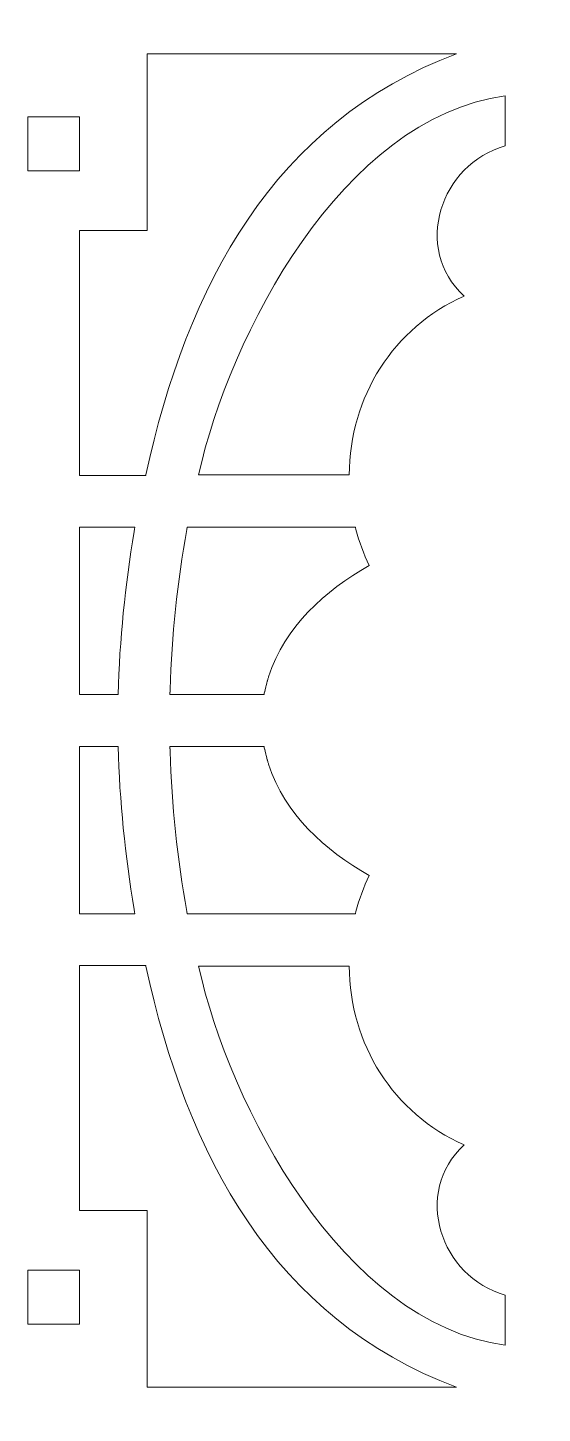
# Model space of a CAD drawing. Header units: centimetres. Extents: x -14.5 to -8.2, y -2.9 to 9.
# Drawn here: x -11.376 to -10.257, y 3.063 to 6.078 of the extents above; entities that cross this region are included whole.
import ezdxf

# ---------------------------------------------------------------- set-up
doc = ezdxf.new("R2010")
doc.units = ezdxf.units.CM
doc.header["$MEASUREMENT"] = 0
doc.layers.add('layer 1', color=7, linetype='Continuous')

msp = doc.modelspace()

# ---------------------------------------------------------------- linework, layer by layer
at = {"layer": 'layer 1', "color": 250, "lineweight": 9}
for points, knots in [([(-14.45908, 9.00076), (-14.45908, 9.00076), (-14.34683, 9.00076), (-14.34683, 9.00076), (-14.34683, 9.00076), (-14.34683, 9.00076), (-8.2929, 9.00076), (-8.2929, 9.00076), (-8.2929, 9.00076), (-8.2929, 9.00076), (-8.18065, 9.00076), (-8.18065, 9.00076), (-8.18065, 9.00076), (-8.18065, 9.00076), (-8.18065, 8.88851), (-8.18065, 8.88851), (-8.18065, 8.88851), (-8.18065, 8.88851), (-8.18065, -2.76204), (-8.18065, -2.76204), (-8.18065, -2.76204), (-8.18065, -2.76204), (-8.18065, -2.87429), (-8.18065, -2.87429), (-8.18065, -2.87429), (-8.18065, -2.87429), (-8.2929, -2.87429), (-8.2929, -2.87429), (-8.2929, -2.87429), (-8.2929, -2.87429), (-14.34683, -2.87429), (-14.34683, -2.87429), (-14.34683, -2.87429), (-14.34683, -2.87429), (-14.45908, -2.87429), (-14.45908, -2.87429), (-14.45908, -2.87429), (-14.45908, -2.87429), (-14.45908, -2.76204), (-14.45908, -2.76204), (-14.45908, -2.76204), (-14.45908, -2.76204), (-14.45908, 8.88851), (-14.45908, 8.88851), (-14.45908, 8.88851), (-14.45908, 8.88851), (-14.45908, 9.00076), (-14.45908, 9.00076)], [0, 0, 0, 0, 0.0769231, 0.0769231, 0.0769231, 0.0769231, 0.1538462, 0.1538462, 0.1538462, 0.1538462, 0.2307692, 0.2307692, 0.2307692, 0.2307692, 0.3076923, 0.3076923, 0.3076923, 0.3076923, 0.3846154, 0.3846154, 0.3846154, 0.3846154, 0.4615385, 0.4615385, 0.4615385, 0.4615385, 0.5384615, 0.5384615, 0.5384615, 0.5384615, 0.6153846, 0.6153846, 0.6153846, 0.6153846, 0.6923077, 0.6923077, 0.6923077, 0.6923077, 0.7692308, 0.7692308, 0.7692308, 0.7692308, 0.8461538, 0.8461538, 0.8461538, 0.8461538, 1, 1, 1, 1]), ([(-11.26359, 5.10386), (-11.26359, 5.10386), (-11.26359, 5.63647), (-11.26359, 5.63647), (-11.26359, 5.63647), (-11.26359, 5.63647), (-11.12193, 5.63647), (-11.12193, 5.63647), (-11.12193, 5.63647), (-11.12193, 5.63647), (-11.11599, 5.63647), (-11.11599, 5.63647), (-11.11599, 5.63647), (-11.11599, 5.63647), (-11.11599, 6.02143), (-11.11599, 6.02143), (-11.11599, 6.02143), (-11.11599, 6.02143), (-10.44322, 6.02143), (-10.44322, 6.02143), (-10.44322, 6.02143), (-10.83999, 5.8727), (-11.03061, 5.51585), (-11.11895, 5.10487), (-11.11895, 5.10487), (-11.11895, 5.10487), (-11.11903, 5.10453), (-11.11903, 5.10453), (-11.11903, 5.10453), (-11.11903, 5.10453), (-11.11904, 5.10453), (-11.11904, 5.10453), (-11.11904, 5.10453), (-11.11904, 5.10453), (-11.1191, 5.10419), (-11.1191, 5.10419), (-11.1191, 5.10419), (-11.1191, 5.10419), (-11.11912, 5.10419), (-11.11912, 5.10419), (-11.11912, 5.10419), (-11.11912, 5.10419), (-11.1192, 5.10386), (-11.1192, 5.10386), (-11.1192, 5.10386), (-11.1192, 5.10386), (-11.11921, 5.10386), (-11.11921, 5.10386), (-11.11921, 5.10386), (-11.11921, 5.10386), (-11.26359, 5.10386), (-11.26359, 5.10386)], [0, 0, 0, 0, 0.0714286, 0.0714286, 0.0714286, 0.0714286, 0.1428571, 0.1428571, 0.1428571, 0.1428571, 0.2142857, 0.2142857, 0.2142857, 0.2142857, 0.2857143, 0.2857143, 0.2857143, 0.2857143, 0.3571429, 0.3571429, 0.3571429, 0.3571429, 0.4285714, 0.4285714, 0.4285714, 0.4285714, 0.5, 0.5, 0.5, 0.5, 0.5714286, 0.5714286, 0.5714286, 0.5714286, 0.6428571, 0.6428571, 0.6428571, 0.6428571, 0.7142857, 0.7142857, 0.7142857, 0.7142857, 0.7857143, 0.7857143, 0.7857143, 0.7857143, 0.8571429, 0.8571429, 0.8571429, 0.8571429, 1, 1, 1, 1]), ([(-11.00441, 5.10487), (-10.93743, 5.40809), (-10.69257, 5.8822), (-10.33719, 5.92964), (-10.33719, 5.92964), (-10.33719, 5.92964), (-10.33719, 5.82073), (-10.33719, 5.82073), (-10.33719, 5.82073), (-10.47832, 5.78186), (-10.53939, 5.59744), (-10.42655, 5.49407), (-10.42655, 5.49407), (-10.42655, 5.49407), (-10.42657, 5.49406), (-10.42657, 5.49406), (-10.42657, 5.49406), (-10.58108, 5.42547), (-10.67558, 5.27482), (-10.67671, 5.10487), (-10.67671, 5.10487), (-10.67671, 5.10487), (-11.00441, 5.10487), (-11.00441, 5.10487)], [0, 0, 0, 0, 0.1428571, 0.1428571, 0.1428571, 0.1428571, 0.2857143, 0.2857143, 0.2857143, 0.2857143, 0.4285714, 0.4285714, 0.4285714, 0.4285714, 0.5714286, 0.5714286, 0.5714286, 0.5714286, 0.7142857, 0.7142857, 0.7142857, 0.7142857, 1, 1, 1, 1]), ([(-11.26365, 5.88429), (-11.26365, 5.88429), (-11.26365, 5.76666), (-11.26365, 5.76666), (-11.26365, 5.76666), (-11.26365, 5.76666), (-11.37608, 5.76666), (-11.37608, 5.76666), (-11.37608, 5.76666), (-11.37608, 5.76666), (-11.37608, 5.88429), (-11.37608, 5.88429), (-11.37608, 5.88429), (-11.37608, 5.88429), (-11.26365, 5.88429), (-11.26365, 5.88429)], [0, 0, 0, 0, 0.2, 0.2, 0.2, 0.2, 0.4, 0.4, 0.4, 0.4, 0.6, 0.6, 0.6, 0.6, 1, 1, 1, 1]), ([(-11.26359, 4.62729), (-11.26359, 4.62729), (-11.26359, 4.99161), (-11.26359, 4.99161), (-11.26359, 4.99161), (-11.26359, 4.99161), (-11.14286, 4.99161), (-11.14286, 4.99161), (-11.14286, 4.99161), (-11.14286, 4.99161), (-11.14362, 4.98717), (-11.14362, 4.98717), (-11.14362, 4.98717), (-11.14362, 4.98717), (-11.14363, 4.98717), (-11.14363, 4.98717), (-11.14363, 4.98717), (-11.14363, 4.98717), (-11.14363, 4.98717), (-11.14363, 4.98717), (-11.14363, 4.98717), (-11.14363, 4.98717), (-11.14365, 4.98717), (-11.14365, 4.98717), (-11.14365, 4.98717), (-11.14365, 4.98717), (-11.14459, 4.9817), (-11.14459, 4.9817), (-11.14459, 4.9817), (-11.14459, 4.9817), (-11.14461, 4.9817), (-11.14461, 4.9817), (-11.14461, 4.9817), (-11.14461, 4.9817), (-11.14462, 4.9817), (-11.14462, 4.9817), (-11.14462, 4.9817), (-11.14462, 4.9817), (-11.14463, 4.9817), (-11.14463, 4.9817), (-11.14463, 4.9817), (-11.16405, 4.8646), (-11.17636, 4.74588), (-11.17928, 4.62729), (-11.17928, 4.62729), (-11.17928, 4.62729), (-11.17929, 4.62729), (-11.17929, 4.62729), (-11.17929, 4.62729), (-11.17929, 4.62729), (-11.26359, 4.62729), (-11.26359, 4.62729)], [0, 0, 0, 0, 0.0714286, 0.0714286, 0.0714286, 0.0714286, 0.1428571, 0.1428571, 0.1428571, 0.1428571, 0.2142857, 0.2142857, 0.2142857, 0.2142857, 0.2857143, 0.2857143, 0.2857143, 0.2857143, 0.3571429, 0.3571429, 0.3571429, 0.3571429, 0.4285714, 0.4285714, 0.4285714, 0.4285714, 0.5, 0.5, 0.5, 0.5, 0.5714286, 0.5714286, 0.5714286, 0.5714286, 0.6428571, 0.6428571, 0.6428571, 0.6428571, 0.7142857, 0.7142857, 0.7142857, 0.7142857, 0.7857143, 0.7857143, 0.7857143, 0.7857143, 0.8571429, 0.8571429, 0.8571429, 0.8571429, 1, 1, 1, 1]), ([(-10.63313, 4.90806), (-10.73013, 4.8524), (-10.81652, 4.77566), (-10.85207, 4.6657), (-10.85207, 4.6657), (-10.85207, 4.6657), (-10.85208, 4.6657), (-10.85208, 4.6657), (-10.85208, 4.6657), (-10.85208, 4.6657), (-10.85249, 4.66445), (-10.85249, 4.66445), (-10.85249, 4.66445), (-10.85249, 4.66445), (-10.8525, 4.66445), (-10.8525, 4.66445), (-10.8525, 4.66445), (-10.8525, 4.66445), (-10.85344, 4.66132), (-10.85344, 4.66132), (-10.85344, 4.66132), (-10.85344, 4.66132), (-10.85345, 4.66132), (-10.85345, 4.66132), (-10.85345, 4.66132), (-10.85345, 4.66132), (-10.85361, 4.66072), (-10.85361, 4.66072), (-10.85361, 4.66072), (-10.85361, 4.66072), (-10.85362, 4.66072), (-10.85362, 4.66072), (-10.85362, 4.66072), (-10.85362, 4.66072), (-10.85364, 4.66066), (-10.85364, 4.66066), (-10.85364, 4.66066), (-10.85364, 4.66066), (-10.85365, 4.66066), (-10.85365, 4.66066), (-10.85365, 4.66066), (-10.85365, 4.66066), (-10.85473, 4.65693), (-10.85473, 4.65693), (-10.85473, 4.65693), (-10.85473, 4.65693), (-10.85474, 4.65693), (-10.85474, 4.65693), (-10.85474, 4.65693), (-10.85474, 4.65693), (-10.85489, 4.65639), (-10.85489, 4.65639), (-10.85489, 4.65639), (-10.85489, 4.65639), (-10.85489, 4.65639), (-10.85489, 4.65639), (-10.85489, 4.65639), (-10.85489, 4.65639), (-10.85604, 4.65225), (-10.85604, 4.65225), (-10.85604, 4.65225), (-10.85604, 4.65225), (-10.85605, 4.65225), (-10.85605, 4.65225), (-10.85605, 4.65225), (-10.85605, 4.65225), (-10.85617, 4.65176), (-10.85617, 4.65176), (-10.85617, 4.65176), (-10.85617, 4.65176), (-10.85617, 4.65176), (-10.85617, 4.65176), (-10.85617, 4.65176), (-10.85617, 4.65176), (-10.85739, 4.64707), (-10.85739, 4.64707), (-10.85739, 4.64707), (-10.85739, 4.64707), (-10.85741, 4.64707), (-10.85741, 4.64707), (-10.85741, 4.64707), (-10.85741, 4.64707), (-10.85742, 4.64698), (-10.85742, 4.64698), (-10.85742, 4.64698), (-10.85742, 4.64698), (-10.85744, 4.64698), (-10.85744, 4.64698), (-10.85744, 4.64698), (-10.85744, 4.64698), (-10.85819, 4.64392), (-10.85819, 4.64392), (-10.85819, 4.64392), (-10.85819, 4.64392), (-10.8582, 4.64392), (-10.8582, 4.64392), (-10.8582, 4.64392), (-10.8582, 4.64392), (-10.85832, 4.64333), (-10.85832, 4.64333), (-10.85832, 4.64333), (-10.85832, 4.64333), (-10.85834, 4.64333), (-10.85834, 4.64333), (-10.85834, 4.64333), (-10.85834, 4.64333), (-10.85956, 4.63801), (-10.85956, 4.63801), (-10.85956, 4.63801), (-10.85956, 4.63801), (-10.85956, 4.63801), (-10.85956, 4.63801), (-10.85956, 4.63801), (-10.85956, 4.63801), (-10.85969, 4.63744), (-10.85969, 4.63744), (-10.85969, 4.63744), (-10.85969, 4.63744), (-10.8597, 4.63744), (-10.8597, 4.63744), (-10.8597, 4.63744), (-10.8597, 4.63744), (-10.86043, 4.63392), (-10.86043, 4.63392), (-10.86043, 4.63392), (-10.86043, 4.63392), (-10.86044, 4.63392), (-10.86044, 4.63392), (-10.86044, 4.63392), (-10.86044, 4.63392), (-10.86055, 4.63336), (-10.86055, 4.63336), (-10.86055, 4.63336), (-10.86055, 4.63336), (-10.86055, 4.63336), (-10.86055, 4.63336), (-10.86055, 4.63336), (-10.86055, 4.63336), (-10.86069, 4.63267), (-10.86069, 4.63267), (-10.86069, 4.63267), (-10.86069, 4.63267), (-10.8607, 4.63267), (-10.8607, 4.63267), (-10.8607, 4.63267), (-10.8607, 4.63267), (-10.86138, 4.62921), (-10.86138, 4.62921), (-10.86138, 4.62921), (-10.86138, 4.62921), (-10.86139, 4.62921), (-10.86139, 4.62921), (-10.86139, 4.62921), (-10.86139, 4.62921), (-10.86175, 4.62729), (-10.86175, 4.62729), (-10.86175, 4.62729), (-10.86175, 4.62729), (-10.86176, 4.62729), (-10.86176, 4.62729), (-10.86176, 4.62729), (-10.86176, 4.62729), (-10.86177, 4.62729), (-10.86177, 4.62729), (-10.86177, 4.62729), (-10.86177, 4.62729), (-11.06669, 4.62729), (-11.06669, 4.62729), (-11.06669, 4.62729), (-11.06669, 4.62729), (-11.06656, 4.63219), (-11.06656, 4.63219), (-11.06656, 4.63219), (-11.06656, 4.63219), (-11.06655, 4.63219), (-11.06655, 4.63219), (-11.06655, 4.63219), (-11.06655, 4.63219), (-11.06654, 4.63219), (-11.06654, 4.63219), (-11.06654, 4.63219), (-11.06654, 4.63219), (-11.06654, 4.63221), (-11.06654, 4.63221), (-11.06654, 4.63221), (-11.06654, 4.63221), (-11.0664, 4.63814), (-11.0664, 4.63814), (-11.0664, 4.63814), (-11.0664, 4.63814), (-11.06639, 4.63814), (-11.06639, 4.63814), (-11.06639, 4.63814), (-11.06639, 4.63814), (-11.06638, 4.63814), (-11.06638, 4.63814), (-11.06638, 4.63814), (-11.06638, 4.63814), (-11.06638, 4.63816), (-11.06638, 4.63816), (-11.06638, 4.63816), (-11.06305, 4.75506), (-11.05034, 4.87172), (-11.03001, 4.98616), (-11.03001, 4.98616), (-11.03001, 4.98616), (-11.03, 4.98616), (-11.03, 4.98616), (-11.03, 4.98616), (-11.03, 4.98616), (-11.02999, 4.98616), (-11.02999, 4.98616), (-11.02999, 4.98616), (-11.02999, 4.98616), (-11.02998, 4.98616), (-11.02998, 4.98616), (-11.02998, 4.98616), (-11.02998, 4.98616), (-11.02902, 4.99161), (-11.02902, 4.99161), (-11.02902, 4.99161), (-11.02902, 4.99161), (-11.02901, 4.99161), (-11.02901, 4.99161), (-11.02901, 4.99161), (-11.02901, 4.99161), (-11.029, 4.99161), (-11.029, 4.99161), (-11.029, 4.99161), (-11.029, 4.99161), (-11.02899, 4.99161), (-11.02899, 4.99161), (-11.02899, 4.99161), (-11.02899, 4.99161), (-10.66334, 4.99161), (-10.66334, 4.99161), (-10.66334, 4.99161), (-10.66334, 4.99161), (-10.66333, 4.99161), (-10.66333, 4.99161), (-10.66333, 4.99161), (-10.66333, 4.99161), (-10.66297, 4.99024), (-10.66297, 4.99024), (-10.66297, 4.99024), (-10.66297, 4.99024), (-10.66296, 4.99024), (-10.66296, 4.99024), (-10.66296, 4.99024), (-10.66296, 4.99024), (-10.66263, 4.98886), (-10.66263, 4.98886), (-10.66263, 4.98886), (-10.66263, 4.98886), (-10.66262, 4.98886), (-10.66262, 4.98886), (-10.66262, 4.98886), (-10.66262, 4.98886), (-10.66226, 4.98748), (-10.66226, 4.98748), (-10.66226, 4.98748), (-10.66226, 4.98748), (-10.66225, 4.98748), (-10.66225, 4.98748), (-10.66225, 4.98748), (-10.66225, 4.98748), (-10.66192, 4.98613), (-10.66192, 4.98613), (-10.66192, 4.98613), (-10.66192, 4.98613), (-10.66191, 4.98613), (-10.66191, 4.98613), (-10.66191, 4.98613), (-10.65496, 4.95937), (-10.64513, 4.93305), (-10.63313, 4.90806)], [0, 0, 0, 0, 0.0142857, 0.0142857, 0.0142857, 0.0142857, 0.0285714, 0.0285714, 0.0285714, 0.0285714, 0.0428571, 0.0428571, 0.0428571, 0.0428571, 0.0571429, 0.0571429, 0.0571429, 0.0571429, 0.0714286, 0.0714286, 0.0714286, 0.0714286, 0.0857143, 0.0857143, 0.0857143, 0.0857143, 0.1, 0.1, 0.1, 0.1, 0.1142857, 0.1142857, 0.1142857, 0.1142857, 0.1285714, 0.1285714, 0.1285714, 0.1285714, 0.1428571, 0.1428571, 0.1428571, 0.1428571, 0.1571429, 0.1571429, 0.1571429, 0.1571429, 0.1714286, 0.1714286, 0.1714286, 0.1714286, 0.1857143, 0.1857143, 0.1857143, 0.1857143, 0.2, 0.2, 0.2, 0.2, 0.2142857, 0.2142857, 0.2142857, 0.2142857, 0.2285714, 0.2285714, 0.2285714, 0.2285714, 0.2428571, 0.2428571, 0.2428571, 0.2428571, 0.2571429, 0.2571429, 0.2571429, 0.2571429, 0.2714286, 0.2714286, 0.2714286, 0.2714286, 0.2857143, 0.2857143, 0.2857143, 0.2857143, 0.3, 0.3, 0.3, 0.3, 0.3142857, 0.3142857, 0.3142857, 0.3142857, 0.3285714, 0.3285714, 0.3285714, 0.3285714, 0.3428571, 0.3428571, 0.3428571, 0.3428571, 0.3571429, 0.3571429, 0.3571429, 0.3571429, 0.3714286, 0.3714286, 0.3714286, 0.3714286, 0.3857143, 0.3857143, 0.3857143, 0.3857143, 0.4, 0.4, 0.4, 0.4, 0.4142857, 0.4142857, 0.4142857, 0.4142857, 0.4285714, 0.4285714, 0.4285714, 0.4285714, 0.4428571, 0.4428571, 0.4428571, 0.4428571, 0.4571429, 0.4571429, 0.4571429, 0.4571429, 0.4714286, 0.4714286, 0.4714286, 0.4714286, 0.4857143, 0.4857143, 0.4857143, 0.4857143, 0.5, 0.5, 0.5, 0.5, 0.5142857, 0.5142857, 0.5142857, 0.5142857, 0.5285714, 0.5285714, 0.5285714, 0.5285714, 0.5428571, 0.5428571, 0.5428571, 0.5428571, 0.5571429, 0.5571429, 0.5571429, 0.5571429, 0.5714286, 0.5714286, 0.5714286, 0.5714286, 0.5857143, 0.5857143, 0.5857143, 0.5857143, 0.6, 0.6, 0.6, 0.6, 0.6142857, 0.6142857, 0.6142857, 0.6142857, 0.6285714, 0.6285714, 0.6285714, 0.6285714, 0.6428571, 0.6428571, 0.6428571, 0.6428571, 0.6571429, 0.6571429, 0.6571429, 0.6571429, 0.6714286, 0.6714286, 0.6714286, 0.6714286, 0.6857143, 0.6857143, 0.6857143, 0.6857143, 0.7, 0.7, 0.7, 0.7, 0.7142857, 0.7142857, 0.7142857, 0.7142857, 0.7285714, 0.7285714, 0.7285714, 0.7285714, 0.7428571, 0.7428571, 0.7428571, 0.7428571, 0.7571429, 0.7571429, 0.7571429, 0.7571429, 0.7714286, 0.7714286, 0.7714286, 0.7714286, 0.7857143, 0.7857143, 0.7857143, 0.7857143, 0.8, 0.8, 0.8, 0.8, 0.8142857, 0.8142857, 0.8142857, 0.8142857, 0.8285714, 0.8285714, 0.8285714, 0.8285714, 0.8428571, 0.8428571, 0.8428571, 0.8428571, 0.8571429, 0.8571429, 0.8571429, 0.8571429, 0.8714286, 0.8714286, 0.8714286, 0.8714286, 0.8857143, 0.8857143, 0.8857143, 0.8857143, 0.9, 0.9, 0.9, 0.9, 0.9142857, 0.9142857, 0.9142857, 0.9142857, 0.9285714, 0.9285714, 0.9285714, 0.9285714, 0.9428571, 0.9428571, 0.9428571, 0.9428571, 0.9571429, 0.9571429, 0.9571429, 0.9571429, 0.9714286, 0.9714286, 0.9714286, 0.9714286, 1, 1, 1, 1]), ([(-11.26359, 4.1497), (-11.26359, 4.1497), (-11.26359, 4.51402), (-11.26359, 4.51402), (-11.26359, 4.51402), (-11.26359, 4.51402), (-11.17929, 4.51402), (-11.17929, 4.51402), (-11.17929, 4.51402), (-11.17929, 4.51402), (-11.17928, 4.51402), (-11.17928, 4.51402), (-11.17928, 4.51402), (-11.17636, 4.39543), (-11.16405, 4.27671), (-11.14463, 4.15961), (-11.14463, 4.15961), (-11.14463, 4.15961), (-11.14462, 4.15961), (-11.14462, 4.15961), (-11.14462, 4.15961), (-11.14462, 4.15961), (-11.14461, 4.15961), (-11.14461, 4.15961), (-11.14461, 4.15961), (-11.14461, 4.15961), (-11.14459, 4.15961), (-11.14459, 4.15961), (-11.14459, 4.15961), (-11.14459, 4.15961), (-11.14365, 4.15414), (-11.14365, 4.15414), (-11.14365, 4.15414), (-11.14365, 4.15414), (-11.14363, 4.15414), (-11.14363, 4.15414), (-11.14363, 4.15414), (-11.14363, 4.15414), (-11.14363, 4.15414), (-11.14363, 4.15414), (-11.14363, 4.15414), (-11.14363, 4.15414), (-11.14362, 4.15414), (-11.14362, 4.15414), (-11.14362, 4.15414), (-11.14362, 4.15414), (-11.14286, 4.1497), (-11.14286, 4.1497), (-11.14286, 4.1497), (-11.14286, 4.1497), (-11.26359, 4.1497), (-11.26359, 4.1497)], [0, 0, 0, 0, 0.0714286, 0.0714286, 0.0714286, 0.0714286, 0.1428571, 0.1428571, 0.1428571, 0.1428571, 0.2142857, 0.2142857, 0.2142857, 0.2142857, 0.2857143, 0.2857143, 0.2857143, 0.2857143, 0.3571429, 0.3571429, 0.3571429, 0.3571429, 0.4285714, 0.4285714, 0.4285714, 0.4285714, 0.5, 0.5, 0.5, 0.5, 0.5714286, 0.5714286, 0.5714286, 0.5714286, 0.6428571, 0.6428571, 0.6428571, 0.6428571, 0.7142857, 0.7142857, 0.7142857, 0.7142857, 0.7857143, 0.7857143, 0.7857143, 0.7857143, 0.8571429, 0.8571429, 0.8571429, 0.8571429, 1, 1, 1, 1]), ([(-10.63313, 4.23325), (-10.73013, 4.2889), (-10.81652, 4.36564), (-10.85207, 4.47562), (-10.85207, 4.47562), (-10.85207, 4.47562), (-10.85208, 4.47562), (-10.85208, 4.47562), (-10.85208, 4.47562), (-10.85208, 4.47562), (-10.85249, 4.47687), (-10.85249, 4.47687), (-10.85249, 4.47687), (-10.85249, 4.47687), (-10.8525, 4.47687), (-10.8525, 4.47687), (-10.8525, 4.47687), (-10.8525, 4.47687), (-10.85344, 4.47999), (-10.85344, 4.47999), (-10.85344, 4.47999), (-10.85344, 4.47999), (-10.85345, 4.47999), (-10.85345, 4.47999), (-10.85345, 4.47999), (-10.85345, 4.47999), (-10.85361, 4.48058), (-10.85361, 4.48058), (-10.85361, 4.48058), (-10.85361, 4.48058), (-10.85362, 4.48058), (-10.85362, 4.48058), (-10.85362, 4.48058), (-10.85362, 4.48058), (-10.85364, 4.48065), (-10.85364, 4.48065), (-10.85364, 4.48065), (-10.85364, 4.48065), (-10.85365, 4.48065), (-10.85365, 4.48065), (-10.85365, 4.48065), (-10.85365, 4.48065), (-10.85473, 4.48438), (-10.85473, 4.48438), (-10.85473, 4.48438), (-10.85473, 4.48438), (-10.85474, 4.48438), (-10.85474, 4.48438), (-10.85474, 4.48438), (-10.85474, 4.48438), (-10.85489, 4.48492), (-10.85489, 4.48492), (-10.85489, 4.48492), (-10.85489, 4.48492), (-10.85489, 4.48492), (-10.85489, 4.48492), (-10.85489, 4.48492), (-10.85489, 4.48492), (-10.85604, 4.48906), (-10.85604, 4.48906), (-10.85604, 4.48906), (-10.85604, 4.48906), (-10.85605, 4.48906), (-10.85605, 4.48906), (-10.85605, 4.48906), (-10.85605, 4.48906), (-10.85617, 4.48955), (-10.85617, 4.48955), (-10.85617, 4.48955), (-10.85617, 4.48955), (-10.85617, 4.48955), (-10.85617, 4.48955), (-10.85617, 4.48955), (-10.85617, 4.48955), (-10.85739, 4.49424), (-10.85739, 4.49424), (-10.85739, 4.49424), (-10.85739, 4.49424), (-10.85741, 4.49424), (-10.85741, 4.49424), (-10.85741, 4.49424), (-10.85741, 4.49424), (-10.85742, 4.49432), (-10.85742, 4.49432), (-10.85742, 4.49432), (-10.85742, 4.49432), (-10.85744, 4.49432), (-10.85744, 4.49432), (-10.85744, 4.49432), (-10.85744, 4.49432), (-10.85819, 4.4974), (-10.85819, 4.4974), (-10.85819, 4.4974), (-10.85819, 4.4974), (-10.8582, 4.4974), (-10.8582, 4.4974), (-10.8582, 4.4974), (-10.8582, 4.4974), (-10.85832, 4.49798), (-10.85832, 4.49798), (-10.85832, 4.49798), (-10.85832, 4.49798), (-10.85834, 4.49798), (-10.85834, 4.49798), (-10.85834, 4.49798), (-10.85834, 4.49798), (-10.85956, 4.50329), (-10.85956, 4.50329), (-10.85956, 4.50329), (-10.85956, 4.50329), (-10.85956, 4.50329), (-10.85956, 4.50329), (-10.85956, 4.50329), (-10.85956, 4.50329), (-10.85969, 4.50387), (-10.85969, 4.50387), (-10.85969, 4.50387), (-10.85969, 4.50387), (-10.8597, 4.50387), (-10.8597, 4.50387), (-10.8597, 4.50387), (-10.8597, 4.50387), (-10.86043, 4.50739), (-10.86043, 4.50739), (-10.86043, 4.50739), (-10.86043, 4.50739), (-10.86044, 4.50739), (-10.86044, 4.50739), (-10.86044, 4.50739), (-10.86044, 4.50739), (-10.86055, 4.50796), (-10.86055, 4.50796), (-10.86055, 4.50796), (-10.86055, 4.50796), (-10.86055, 4.50796), (-10.86055, 4.50796), (-10.86055, 4.50796), (-10.86055, 4.50796), (-10.86069, 4.50864), (-10.86069, 4.50864), (-10.86069, 4.50864), (-10.86069, 4.50864), (-10.8607, 4.50864), (-10.8607, 4.50864), (-10.8607, 4.50864), (-10.8607, 4.50864), (-10.86138, 4.51209), (-10.86138, 4.51209), (-10.86138, 4.51209), (-10.86138, 4.51209), (-10.86139, 4.51209), (-10.86139, 4.51209), (-10.86139, 4.51209), (-10.86139, 4.51209), (-10.86175, 4.51402), (-10.86175, 4.51402), (-10.86175, 4.51402), (-10.86175, 4.51402), (-10.86176, 4.51402), (-10.86176, 4.51402), (-10.86176, 4.51402), (-10.86176, 4.51402), (-10.86177, 4.51402), (-10.86177, 4.51402), (-10.86177, 4.51402), (-10.86177, 4.51402), (-11.06669, 4.51402), (-11.06669, 4.51402), (-11.06669, 4.51402), (-11.06669, 4.51402), (-11.06656, 4.50912), (-11.06656, 4.50912), (-11.06656, 4.50912), (-11.06656, 4.50912), (-11.06655, 4.50912), (-11.06655, 4.50912), (-11.06655, 4.50912), (-11.06655, 4.50912), (-11.06654, 4.50912), (-11.06654, 4.50912), (-11.06654, 4.50912), (-11.06654, 4.50912), (-11.06654, 4.5091), (-11.06654, 4.5091), (-11.06654, 4.5091), (-11.06654, 4.5091), (-11.0664, 4.50317), (-11.0664, 4.50317), (-11.0664, 4.50317), (-11.0664, 4.50317), (-11.06639, 4.50317), (-11.06639, 4.50317), (-11.06639, 4.50317), (-11.06639, 4.50317), (-11.06638, 4.50317), (-11.06638, 4.50317), (-11.06638, 4.50317), (-11.06638, 4.50317), (-11.06638, 4.50315), (-11.06638, 4.50315), (-11.06638, 4.50315), (-11.06305, 4.38625), (-11.05034, 4.26959), (-11.03001, 4.15515), (-11.03001, 4.15515), (-11.03001, 4.15515), (-11.03, 4.15515), (-11.03, 4.15515), (-11.03, 4.15515), (-11.03, 4.15515), (-11.02999, 4.15515), (-11.02999, 4.15515), (-11.02999, 4.15515), (-11.02999, 4.15515), (-11.02998, 4.15515), (-11.02998, 4.15515), (-11.02998, 4.15515), (-11.02998, 4.15515), (-11.02902, 4.1497), (-11.02902, 4.1497), (-11.02902, 4.1497), (-11.02902, 4.1497), (-11.02901, 4.1497), (-11.02901, 4.1497), (-11.02901, 4.1497), (-11.02901, 4.1497), (-11.029, 4.1497), (-11.029, 4.1497), (-11.029, 4.1497), (-11.029, 4.1497), (-11.02899, 4.1497), (-11.02899, 4.1497), (-11.02899, 4.1497), (-11.02899, 4.1497), (-10.66334, 4.1497), (-10.66334, 4.1497), (-10.66334, 4.1497), (-10.66334, 4.1497), (-10.66333, 4.1497), (-10.66333, 4.1497), (-10.66333, 4.1497), (-10.66333, 4.1497), (-10.66297, 4.15108), (-10.66297, 4.15108), (-10.66297, 4.15108), (-10.66297, 4.15108), (-10.66296, 4.15108), (-10.66296, 4.15108), (-10.66296, 4.15108), (-10.66296, 4.15108), (-10.66263, 4.15245), (-10.66263, 4.15245), (-10.66263, 4.15245), (-10.66263, 4.15245), (-10.66262, 4.15245), (-10.66262, 4.15245), (-10.66262, 4.15245), (-10.66262, 4.15245), (-10.66226, 4.15383), (-10.66226, 4.15383), (-10.66226, 4.15383), (-10.66226, 4.15383), (-10.66225, 4.15383), (-10.66225, 4.15383), (-10.66225, 4.15383), (-10.66225, 4.15383), (-10.66192, 4.15517), (-10.66192, 4.15517), (-10.66192, 4.15517), (-10.66192, 4.15517), (-10.66191, 4.15517), (-10.66191, 4.15517), (-10.66191, 4.15517), (-10.65496, 4.18193), (-10.64513, 4.20826), (-10.63313, 4.23325)], [0, 0, 0, 0, 0.0142857, 0.0142857, 0.0142857, 0.0142857, 0.0285714, 0.0285714, 0.0285714, 0.0285714, 0.0428571, 0.0428571, 0.0428571, 0.0428571, 0.0571429, 0.0571429, 0.0571429, 0.0571429, 0.0714286, 0.0714286, 0.0714286, 0.0714286, 0.0857143, 0.0857143, 0.0857143, 0.0857143, 0.1, 0.1, 0.1, 0.1, 0.1142857, 0.1142857, 0.1142857, 0.1142857, 0.1285714, 0.1285714, 0.1285714, 0.1285714, 0.1428571, 0.1428571, 0.1428571, 0.1428571, 0.1571429, 0.1571429, 0.1571429, 0.1571429, 0.1714286, 0.1714286, 0.1714286, 0.1714286, 0.1857143, 0.1857143, 0.1857143, 0.1857143, 0.2, 0.2, 0.2, 0.2, 0.2142857, 0.2142857, 0.2142857, 0.2142857, 0.2285714, 0.2285714, 0.2285714, 0.2285714, 0.2428571, 0.2428571, 0.2428571, 0.2428571, 0.2571429, 0.2571429, 0.2571429, 0.2571429, 0.2714286, 0.2714286, 0.2714286, 0.2714286, 0.2857143, 0.2857143, 0.2857143, 0.2857143, 0.3, 0.3, 0.3, 0.3, 0.3142857, 0.3142857, 0.3142857, 0.3142857, 0.3285714, 0.3285714, 0.3285714, 0.3285714, 0.3428571, 0.3428571, 0.3428571, 0.3428571, 0.3571429, 0.3571429, 0.3571429, 0.3571429, 0.3714286, 0.3714286, 0.3714286, 0.3714286, 0.3857143, 0.3857143, 0.3857143, 0.3857143, 0.4, 0.4, 0.4, 0.4, 0.4142857, 0.4142857, 0.4142857, 0.4142857, 0.4285714, 0.4285714, 0.4285714, 0.4285714, 0.4428571, 0.4428571, 0.4428571, 0.4428571, 0.4571429, 0.4571429, 0.4571429, 0.4571429, 0.4714286, 0.4714286, 0.4714286, 0.4714286, 0.4857143, 0.4857143, 0.4857143, 0.4857143, 0.5, 0.5, 0.5, 0.5, 0.5142857, 0.5142857, 0.5142857, 0.5142857, 0.5285714, 0.5285714, 0.5285714, 0.5285714, 0.5428571, 0.5428571, 0.5428571, 0.5428571, 0.5571429, 0.5571429, 0.5571429, 0.5571429, 0.5714286, 0.5714286, 0.5714286, 0.5714286, 0.5857143, 0.5857143, 0.5857143, 0.5857143, 0.6, 0.6, 0.6, 0.6, 0.6142857, 0.6142857, 0.6142857, 0.6142857, 0.6285714, 0.6285714, 0.6285714, 0.6285714, 0.6428571, 0.6428571, 0.6428571, 0.6428571, 0.6571429, 0.6571429, 0.6571429, 0.6571429, 0.6714286, 0.6714286, 0.6714286, 0.6714286, 0.6857143, 0.6857143, 0.6857143, 0.6857143, 0.7, 0.7, 0.7, 0.7, 0.7142857, 0.7142857, 0.7142857, 0.7142857, 0.7285714, 0.7285714, 0.7285714, 0.7285714, 0.7428571, 0.7428571, 0.7428571, 0.7428571, 0.7571429, 0.7571429, 0.7571429, 0.7571429, 0.7714286, 0.7714286, 0.7714286, 0.7714286, 0.7857143, 0.7857143, 0.7857143, 0.7857143, 0.8, 0.8, 0.8, 0.8, 0.8142857, 0.8142857, 0.8142857, 0.8142857, 0.8285714, 0.8285714, 0.8285714, 0.8285714, 0.8428571, 0.8428571, 0.8428571, 0.8428571, 0.8571429, 0.8571429, 0.8571429, 0.8571429, 0.8714286, 0.8714286, 0.8714286, 0.8714286, 0.8857143, 0.8857143, 0.8857143, 0.8857143, 0.9, 0.9, 0.9, 0.9, 0.9142857, 0.9142857, 0.9142857, 0.9142857, 0.9285714, 0.9285714, 0.9285714, 0.9285714, 0.9428571, 0.9428571, 0.9428571, 0.9428571, 0.9571429, 0.9571429, 0.9571429, 0.9571429, 0.9714286, 0.9714286, 0.9714286, 0.9714286, 1, 1, 1, 1]), ([(-11.11599, 3.11989), (-11.11599, 3.11989), (-11.11599, 3.50381), (-11.11599, 3.50381), (-11.11599, 3.50381), (-11.11599, 3.50381), (-11.11602, 3.50381), (-11.11602, 3.50381), (-11.11602, 3.50381), (-11.11602, 3.50381), (-11.11602, 3.50485), (-11.11602, 3.50485), (-11.11602, 3.50485), (-11.11602, 3.50485), (-11.12195, 3.50485), (-11.12195, 3.50485), (-11.12195, 3.50485), (-11.12195, 3.50485), (-11.26359, 3.50485), (-11.26359, 3.50485), (-11.26359, 3.50485), (-11.26359, 3.50485), (-11.26359, 3.50486), (-11.26359, 3.50486), (-11.26359, 3.50486), (-11.26359, 3.50486), (-11.26359, 4.03745), (-11.26359, 4.03745), (-11.26359, 4.03745), (-11.26359, 4.03745), (-11.11921, 4.03745), (-11.11921, 4.03745), (-11.11921, 4.03745), (-11.11921, 4.03745), (-11.1192, 4.03745), (-11.1192, 4.03745), (-11.1192, 4.03745), (-11.1192, 4.03745), (-11.11912, 4.03711), (-11.11912, 4.03711), (-11.11912, 4.03711), (-11.11912, 4.03711), (-11.1191, 4.03711), (-11.1191, 4.03711), (-11.1191, 4.03711), (-11.1191, 4.03711), (-11.11904, 4.03678), (-11.11904, 4.03678), (-11.11904, 4.03678), (-11.11904, 4.03678), (-11.11903, 4.03678), (-11.11903, 4.03678), (-11.11903, 4.03678), (-11.11903, 4.03678), (-11.11895, 4.03644), (-11.11895, 4.03644), (-11.11895, 4.03644), (-11.03061, 3.62547), (-10.84, 3.26862), (-10.44324, 3.1199), (-10.44324, 3.1199), (-10.44324, 3.1199), (-11.11599, 3.11989), (-11.11599, 3.11989)], [0, 0, 0, 0, 0.0588235, 0.0588235, 0.0588235, 0.0588235, 0.1176471, 0.1176471, 0.1176471, 0.1176471, 0.1764706, 0.1764706, 0.1764706, 0.1764706, 0.2352941, 0.2352941, 0.2352941, 0.2352941, 0.2941176, 0.2941176, 0.2941176, 0.2941176, 0.3529412, 0.3529412, 0.3529412, 0.3529412, 0.4117647, 0.4117647, 0.4117647, 0.4117647, 0.4705882, 0.4705882, 0.4705882, 0.4705882, 0.5294118, 0.5294118, 0.5294118, 0.5294118, 0.5882353, 0.5882353, 0.5882353, 0.5882353, 0.6470588, 0.6470588, 0.6470588, 0.6470588, 0.7058824, 0.7058824, 0.7058824, 0.7058824, 0.7647059, 0.7647059, 0.7647059, 0.7647059, 0.8235294, 0.8235294, 0.8235294, 0.8235294, 0.8823529, 0.8823529, 0.8823529, 0.8823529, 1, 1, 1, 1]), ([(-11.00441, 4.03644), (-10.93743, 3.73322), (-10.69257, 3.25911), (-10.33719, 3.21167), (-10.33719, 3.21167), (-10.33719, 3.21167), (-10.33719, 3.32057), (-10.33719, 3.32057), (-10.33719, 3.32057), (-10.47832, 3.35945), (-10.53939, 3.54387), (-10.42655, 3.64724), (-10.42655, 3.64724), (-10.42655, 3.64724), (-10.42657, 3.64725), (-10.42657, 3.64725), (-10.42657, 3.64725), (-10.58108, 3.71583), (-10.67558, 3.86649), (-10.67671, 4.03644), (-10.67671, 4.03644), (-10.67671, 4.03644), (-11.00441, 4.03644), (-11.00441, 4.03644)], [0, 0, 0, 0, 0.1428571, 0.1428571, 0.1428571, 0.1428571, 0.2857143, 0.2857143, 0.2857143, 0.2857143, 0.4285714, 0.4285714, 0.4285714, 0.4285714, 0.5714286, 0.5714286, 0.5714286, 0.5714286, 0.7142857, 0.7142857, 0.7142857, 0.7142857, 1, 1, 1, 1]), ([(-11.37608, 3.25703), (-11.37608, 3.25703), (-11.26365, 3.25704), (-11.26365, 3.25704), (-11.26365, 3.25704), (-11.26365, 3.25704), (-11.26365, 3.37464), (-11.26365, 3.37464), (-11.26365, 3.37464), (-11.26365, 3.37464), (-11.37608, 3.37464), (-11.37608, 3.37464), (-11.37608, 3.37464), (-11.37608, 3.37464), (-11.37608, 3.25703), (-11.37608, 3.25703)], [0, 0, 0, 0, 0.2, 0.2, 0.2, 0.2, 0.4, 0.4, 0.4, 0.4, 0.6, 0.6, 0.6, 0.6, 1, 1, 1, 1])]:
    msp.add_open_spline(points, degree=3, knots=knots, dxfattribs=at)

doc.saveas('drawing.dxf')
